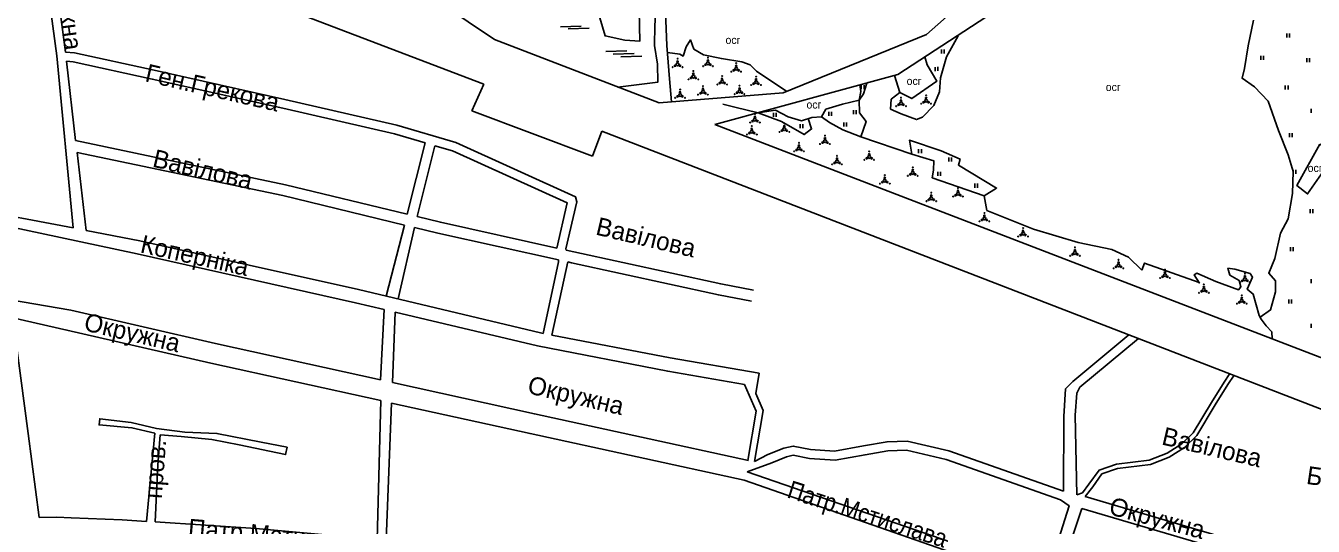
# Model space of a CAD drawing. Header units: millimetres. Extents: x 1379499 to 1411715, y 5652947 to 5671991.
# Drawn here: x 1401416 to 1402561, y 5659768 to 5660213 of the extents above; entities that cross this region are included whole.
import ezdxf
from ezdxf.enums import TextEntityAlignment as Align

# ---------------------------------------------------------------- set-up
doc = ezdxf.new("R2010")
doc.units = ezdxf.units.MM
doc.layers.add('_5Інше', color=252, linetype='Continuous', lineweight=25)
for name, color, linetype in [('вулиці', 7, 'Continuous'), ('ВулНазва', 7, 'Continuous'), ('на область', 5, 'Continuous'), ('Умовні познач', 7, 'Continuous')]:
    doc.layers.add(name, color=color, linetype=linetype)
picture_1 = doc.add_image_def('image1.bmp', size_in_pixel=(3370, 2384))

# ---------------------------------------------------------------- blocks, each defined once
blk = doc.blocks.new('ЛвЗд')
at = {"layer": '_5Інше', "color": 204, "linetype": 'Continuous'}
for points in [[(45694.999, 27138.494), (45346.311, 27274.063)], [(46088.792, 27180.291), (46172.992, 27254.136)], [(45657.844, 27209.851), (45704.704, 27178.088)], [(46063.258, 27145.042), (46175.04, 27217.293)], [(45704.704, 27178.088), (45850.894, 27120.94)], [(45961.015, 27129.247), (46088.792, 27180.291)], [(45900.297, 27101.475), (46063.258, 27145.042)], [(45684, 27115), (45694.999, 27138.494)], [(45850.894, 27120.94), (45961.015, 27129.247)], [(45791.094, 27073.857), (45684, 27115)], [(45799.712, 27096.204), (45791.094, 27073.857)], [(46668.483, 26754.579), (45799.712, 27096.204)], [(46651.062, 26807.482), (45900.297, 27101.475)]]:
    blk.add_lwpolyline(points, dxfattribs=at)

msp = doc.modelspace()

# ---------------------------------------------------------------- linework, layer by layer
at = {"layer": 'вулиці', "color": 7}
for p, q in [((1402537.7, 5660202.8), (1402537.7, 5660206.4)), ((1402540.1, 5660202.8), (1402540.1, 5660206.4)), ((1402230.6, 5660188.6), (1402230.6, 5660192.2)), ((1402233, 5660188.6), (1402233, 5660192.2)), ((1402514.4, 5660182.9), (1402514.4, 5660186.5)), ((1402516.8, 5660182.9), (1402516.8, 5660186.5)), ((1402555.5, 5660180.8), (1402555.5, 5660184.4)), ((1402557.9, 5660180.8), (1402557.9, 5660184.4)), ((1402225, 5660173), (1402225, 5660176.6)), ((1402227.3, 5660173.2), (1402227.3, 5660176.8)), ((1402159.2, 5660157), (1402159.2, 5660160.6)), ((1402161.6, 5660157), (1402161.6, 5660160.6)), ((1402536.3, 5660156.5), (1402536.3, 5660160.1)), ((1402538.7, 5660156.5), (1402538.7, 5660160.1)), ((1402130.3, 5660133.3), (1402130.3, 5660136.9)), ((1402132.7, 5660133.3), (1402132.7, 5660136.9)), ((1402152.2, 5660134.7), (1402152.2, 5660138.3)), ((1402154.6, 5660134.7), (1402154.6, 5660138.3)), ((1402559.3, 5660135.9), (1402559.3, 5660139.5)), ((1402081.1, 5660132.4), (1402081.1, 5660136)), ((1402083.5, 5660132.4), (1402083.5, 5660136)), ((1402104.8, 5660122.2), (1402104.8, 5660125.8)), ((1402107.2, 5660122.2), (1402107.2, 5660125.8)), ((1402143.6, 5660123.8), (1402143.6, 5660127.4)), ((1402146, 5660123.8), (1402146, 5660127.4)), ((1402540, 5660114.3), (1402540, 5660117.9)), ((1402542.4, 5660114.3), (1402542.4, 5660117.9)), ((1402210.2, 5660100.1), (1402210.2, 5660103.7)), ((1402212.6, 5660100.1), (1402212.6, 5660103.7)), ((1402237, 5660092.5), (1402237, 5660096.1)), ((1402239.4, 5660092.5), (1402239.4, 5660096.1)), ((1402227.2, 5660079.8), (1402227.2, 5660083.4)), ((1402229.6, 5660079.8), (1402229.6, 5660083.4)), ((1402543.2, 5660081.5), (1402543.2, 5660085.1)), ((1402545.6, 5660081.5), (1402545.6, 5660085.1)), ((1402260.1, 5660069.3), (1402260.1, 5660072.9)), ((1402262.5, 5660069.3), (1402262.5, 5660072.9)), ((1402558.5, 5660046.7), (1402558.5, 5660050.3)), ((1402560.9, 5660046.7), (1402560.9, 5660050.3)), ((1402540.8, 5660012.8), (1402540.8, 5660016.4)), ((1402543.2, 5660012.8), (1402543.2, 5660016.4)), ((1402559.2, 5659984.4), (1402559.2, 5659988)), ((1402539.3, 5659966.2), (1402539.3, 5659969.8)), ((1402541.7, 5659966.2), (1402541.7, 5659969.8)), ((1402559.2, 5659944.5), (1402559.2, 5659948.1))]:
    msp.add_line(p, q, dxfattribs=at)
for points in [[(1402079.4, 5660554.3), (1402078.1, 5660532.4), (1402066.9, 5660502.4), (1402052.7, 5660471.1), (1402031.9, 5660438.2), (1402010.2, 5660410.6), (1401984.8, 5660365.4), (1401979.2, 5660348.5), (1401981.8, 5660346.6), (1401983.8, 5660345.6), (1401982.2, 5660341.2), (1401983.4, 5660338.4), (1401988.2, 5660337.3), (1401992.6, 5660336.8), (1401993.8, 5660333.8), (1401984, 5660302.3), (1401979.7, 5660270.4), (1401976.6, 5660231.4), (1401975.4, 5660213.5), (1401975.2, 5660195.8), (1401977.8, 5660179.1), (1401978.3, 5660163.3), (1401978.3, 5660163.3), (1401942.7, 5660158.8)], [(1401920.5, 5660296.1), (1401917.4, 5660281.8), (1401927.3, 5660278.1), (1401925.9, 5660261), (1401934.3, 5660259.3), (1401930, 5660237.3), (1401926.6, 5660220.4), (1401931.3, 5660204.3), (1401948.9, 5660200.6), (1401962.3, 5660199.7), (1401961.6, 5660226.5), (1401967, 5660277.2), (1401973.6, 5660300.6), (1401973.6, 5660315.6), (1401972, 5660323.2), (1401959.4, 5660329.6), (1401941.6, 5660331.6), (1401928.6, 5660330.2), (1401924.3, 5660310.9), (1401913.9, 5660312.3), (1401912.1, 5660298.1), (1401920.5, 5660296.1)], [(1401451.3, 5660189.9), (1401438.5, 5660286.1), (1401433.2, 5660306.9)], [(1401458.1, 5660033.6), (1401443.7, 5660186.7), (1401429.8, 5660290.4)], [(1401896.6, 5660013.8), (1401896.4, 5660014.8), (1401906.1, 5660056.8), (1401905, 5660061.2), (1401798.4, 5660109.5), (1401746, 5660124.9), (1401646.3, 5660147.7), (1401530.2, 5660173.7), (1401459.3, 5660189.3), (1401451.3, 5660189.9)], [(1401460.4, 5660111.2), (1401452.3, 5660181.8)], [(1401771.3, 5660109.1), (1401744, 5660117.2), (1401644.6, 5660139.9), (1401528.5, 5660165.9), (1401458.1, 5660181.3), (1401452.3, 5660181.8)], [(1401460.4, 5660111.2), (1401646.9, 5660071.9), (1401755.4, 5660045.7)], [(1401755.4, 5660045.7), (1401771.3, 5660109.1)], [(1401764.1, 5660043.6), (1401780, 5660106.6)], [(1401888.4, 5660015.6), (1401897.7, 5660055.7), (1401795.7, 5660102), (1401780, 5660106.6)], [(1401469.6, 5660031.3), (1401461.6, 5660100.7)], [(1401461.6, 5660100.7), (1401644.7, 5660062.2), (1401752.9, 5660036)], [(1401391.4, 5660046), (1401417.2, 5660041.4), (1401458.1, 5660033.6)], [(1401402.4, 5659969.4), (1401394, 5660032.4), (1401396.7, 5660035.8), (1401515.2, 5660010.3), (1401709.3, 5659966.9), (1401734.8, 5659960.9)], [(1401736.7, 5659972.8), (1401752.9, 5660036)], [(1401747.2, 5659970.3), (1401761.7, 5660033.8), (1401761.7, 5660033.9)], [(1401761.7, 5660033.9), (1401782.6, 5660028.9), (1401889.8, 5660005)], [(1401764.1, 5660043.6), (1401784.8, 5660038.6), (1401888.4, 5660015.6)], [(1401469.6, 5660031.3), (1401517.6, 5660022), (1401712, 5659978.6), (1401873.9, 5659940.2), (1401876.2, 5659939.7)], [(1401896.6, 5660013.8), (1401903.6, 5660012.2), (1402034.1, 5659983.7), (1402063.3, 5659978)], [(1401876.2, 5659939.7), (1401890, 5660003.4), (1401889.8, 5660005)], [(1401884, 5659938.2), (1401898.1, 5660003.2)], [(1401898.1, 5660003.2), (1401901.4, 5660002.4), (1402032.1, 5659973.9), (1402061.4, 5659968.2)], [(1401402.4, 5659969.4), (1401456.1, 5659960.3), (1401584.7, 5659930.7), (1401731.6, 5659898.3)], [(1401404.6, 5659953.4), (1401418.2, 5659850.7), (1401427.8, 5659775.9)], [(1401404.6, 5659953.4), (1401452.6, 5659942.6), (1401580.7, 5659913.2), (1401731.7, 5659879.9)], [(1401734.8, 5659960.9), (1401731.6, 5659898.3)], [(1401744.6, 5659958.6), (1401742.1, 5659896)], [(1401744.6, 5659958.6), (1401871.3, 5659928.5), (1401987.1, 5659906), (1402055.3, 5659894.3)], [(1401884, 5659938.2), (1401989.3, 5659917.8), (1402068.3, 5659904.2)], [(1402339.1, 5659799.2), (1402339.2, 5659865.6), (1402340.9, 5659890.4), (1402347.3, 5659896.8), (1402397.2, 5659938.5)], [(1402350.9, 5659796), (1402349.4, 5659866.9), (1402351, 5659886.6), (1402353.6, 5659891.7), (1402405.7, 5659935.2)], [(1401742.1, 5659896), (1401868.5, 5659868.1), (1402058.8, 5659826.6)], [(1402068.3, 5659904.2), (1402065.4, 5659886.1)], [(1402350.9, 5659796), (1402355.8, 5659797.9), (1402361.7, 5659805.6), (1402370.7, 5659818), (1402386.2, 5659823.3), (1402415.3, 5659827), (1402431.2, 5659833.1), (1402444.3, 5659841.5), (1402454.4, 5659851.2), (1402470.6, 5659878.2), (1402482, 5659896.3), (1402486.9, 5659903.9)], [(1402358.3, 5659794.6), (1402358.3, 5659794.6), (1402365, 5659803.2), (1402373.2, 5659814.7), (1402387.1, 5659819.4), (1402416.3, 5659823.1), (1402433, 5659829.5), (1402446.7, 5659838.3), (1402457.6, 5659848.7), (1402474, 5659876.1), (1402485.3, 5659894.1), (1402490.7, 5659902.4)], [(1402055.3, 5659894.3), (1402065.8, 5659870.4), (1402058.3, 5659826.7)], [(1402065.4, 5659886.1), (1402072, 5659871.1), (1402064.3, 5659825.7)], [(1401731.7, 5659879.9), (1401728.7, 5659756.4)], [(1401741.4, 5659877.7), (1401736.7, 5659755.7)], [(1401741.4, 5659877.7), (1401864.6, 5659850.6), (1402054.9, 5659809)], [(1401523.3, 5659772.4), (1401530.7, 5659850.8), (1401510.4, 5659855.8), (1401481.3, 5659858.3), (1401481.9, 5659863.7), (1401509.8, 5659860.3), (1401532.4, 5659855.1), (1401557.4, 5659851.7), (1401586.1, 5659850.7), (1401625.4, 5659842.9), (1401648.5, 5659838.4), (1401647.1, 5659831.9), (1401605.9, 5659840.5), (1401581.5, 5659845.3), (1401554.1, 5659847.9), (1401535.6, 5659849.4), (1401533.6, 5659822.5), (1401531.1, 5659771.9)], [(1402064.3, 5659825.7), (1402076.1, 5659831.9), (1402090.3, 5659837.6), (1402098.6, 5659839.4), (1402114, 5659836.4), (1402135.4, 5659835), (1402161.1, 5659839.6), (1402182.1, 5659843.3), (1402200.1, 5659843.8), (1402237, 5659835.2), (1402339.1, 5659799.2)], [(1402057.6, 5659816.6), (1402079.5, 5659824.6), (1402092.7, 5659829.9), (1402098.7, 5659831.3), (1402113, 5659828.4), (1402135.8, 5659826.9), (1402162.5, 5659831.7), (1402182.9, 5659835.3), (1402199.3, 5659835.7), (1402234.8, 5659827.5), (1402336.4, 5659791.7)], [(1402057.6, 5659816.6), (1402321.3, 5659725.6)], [(1402054.9, 5659809), (1402321.9, 5659716.1)], [(1402358.3, 5659794.6), (1402552.8, 5659737.1)], [(1402355.2, 5659784), (1402325.2, 5659693.4), (1402317.1, 5659552.4), (1402313.1, 5659408.6), (1402306.9, 5659290.4), (1402307.4, 5659266.1)], [(1402336.4, 5659791.7), (1402344, 5659786.3), (1402325.1, 5659726.4), (1402321.3, 5659725.6)], [(1402355.2, 5659784), (1402550.4, 5659726.4)], [(1401523.3, 5659772.4), (1401501.9, 5659773.8), (1401456.3, 5659775.6), (1401443.7, 5659776.3), (1401427.8, 5659775.9)], [(1401728.7, 5659756.4), (1401721.8, 5659756.9), (1401620.7, 5659766.1), (1401531.1, 5659771.9)]]:
    msp.add_lwpolyline(points, dxfattribs=at)
at = {"layer": 'вулиці', "color": 7, "lineweight": -2}
for points in [[(1401999.4, 5660331.5), (1401993, 5660310.5), (1401988.1, 5660276.8), (1401984.4, 5660240.3), (1401986.3, 5660195.7), (1401988.7, 5660166), (1401990.4, 5660145.6)], [(1402514, 5659954.1), (1402523, 5659960.5), (1402527.5, 5659976.5), (1402527.5, 5659986.3), (1402521.6, 5659993.3), (1402526.9, 5660006.4), (1402532, 5660028.7), (1402538.9, 5660041.7), (1402542.7, 5660064.1), (1402543.2, 5660083.7), (1402538.9, 5660098.4), (1402530.3, 5660120.3), (1402521.2, 5660146.4), (1402508.8, 5660158.9), (1402497.8, 5660166.7), (1402500.1, 5660175.3), (1402503.2, 5660195.4), (1402508.1, 5660218.3)], [(1401986.8, 5660189.5), (1401997.9, 5660188.2), (1402000.6, 5660186.4), (1402003.3, 5660194.5), (1402007.2, 5660200.7), (1402010.3, 5660192.6), (1402018.8, 5660187.5), (1402034.7, 5660184.1), (1402053, 5660181.3), (1402060.4, 5660178.5), (1402066.1, 5660173), (1402092.8, 5660154.9)], [(1402245.2, 5660204.4), (1402235.1, 5660185.6), (1402229.7, 5660166.9), (1402228.8, 5660154.5), (1402223.6, 5660142.5), (1402213.7, 5660132), (1402208.3, 5660129.9), (1402194.6, 5660134.9), (1402185.2, 5660139.2), (1402185.7, 5660147.9), (1402193.5, 5660154.1), (1402188.8, 5660169.2)], [(1402193.5, 5660154.1), (1402204.2, 5660148.6), (1402226.4, 5660164.1), (1402217.7, 5660178.7), (1402215.7, 5660185.7)], [(1402164, 5660162.4), (1402161.2, 5660152.7), (1402157.4, 5660147), (1402142.5, 5660143.6), (1402127.7, 5660139), (1402123.9, 5660132.4), (1402115.3, 5660131.8), (1402106, 5660128.9), (1402094, 5660132.2), (1402083, 5660138.1), (1402067.4, 5660135.9), (1402046.8, 5660140.9), (1402035.9, 5660143.7)], [(1402157.8, 5660160.7), (1402158.7, 5660154.9), (1402157.4, 5660147)], [(1402157.4, 5660147), (1402157.7, 5660135.9), (1402163.6, 5660128.3), (1402158.8, 5660114.4), (1402204, 5660099.1), (1402201.9, 5660111.5), (1402230.2, 5660102), (1402247, 5660094.7), (1402245.5, 5660089.4), (1402279.5, 5660069), (1402268.6, 5660061.9), (1402222.3, 5660078.1), (1402223.5, 5660084.9), (1402223.8, 5660093.1), (1402204, 5660099.1)], [(1402067.4, 5660135.9), (1402088.1, 5660128.3), (1402108.4, 5660116.5), (1402114.9, 5660121.5), (1402112, 5660130.8)], [(1402123.9, 5660132.4), (1402130.9, 5660127.3), (1402142.8, 5660120.9), (1402158.8, 5660114.4)], [(1402566.9, 5660107.9), (1402580.9, 5660099.3), (1402556.1, 5660063.7), (1402546.7, 5660071.1), (1402566.9, 5660107.9)], [(1402268.6, 5660061.9), (1402270.9, 5660049)], [(1402270.9, 5660049), (1402312.2, 5660032.3), (1402352, 5660020.5), (1402382.1, 5660014.4), (1402396.7, 5660007.5), (1402408.7, 5659995.9)], [(1402513.1, 5659955.7), (1402507.6, 5659974.6), (1402502.5, 5659978.9), (1402507, 5659989.8), (1402505, 5659993.1), (1402491.5, 5659996.9), (1402485.2, 5659997.6), (1402487.1, 5659991.6), (1402495.2, 5659986.7), (1402496.8, 5659981.2), (1402494.6, 5659978.4), (1402474.4, 5659985.9), (1402457.5, 5659993.3), (1402455.3, 5659991.8), (1402459.9, 5659984.5), (1402459.7, 5659984.8), (1402411.1, 5660002.2), (1402408.7, 5659995.9)], [(1402513.1, 5659955.7), (1402514.8, 5659952.4), (1402519.2, 5659946.5), (1402524.3, 5659941.2), (1402524.5, 5659934.8)]]:
    msp.add_lwpolyline(points, dxfattribs=at)
msp.add_lwpolyline([(1402164.4, 5660164), (1402164.4, 5660164)], close=True, dxfattribs=at)
at = {"layer": 'вулиці', "color": 7}
for centre, radius in [((1401995.8, 5660181.5), 0.625), ((1401995.8, 5660184), 0.312), ((1402022.8, 5660182.4), 0.625), ((1402022.8, 5660184.9), 0.312), ((1401991.4, 5660176.5), 0.312), ((1401993.6, 5660177.8), 0.625), ((1401995.8, 5660179), 1.25), ((1401997.9, 5660177.8), 0.625), ((1402000.1, 5660176.5), 0.312), ((1402009.8, 5660170.6), 0.625), ((1402009.8, 5660173.1), 0.312), ((1402018.5, 5660177.4), 0.312), ((1402020.6, 5660178.7), 0.625), ((1402022.8, 5660179.9), 1.25), ((1402025, 5660178.7), 0.625), ((1402027.1, 5660177.4), 0.312), ((1402043.6, 5660172.5), 0.312), ((1402045.7, 5660173.7), 0.625), ((1402047.9, 5660175), 1.25), ((1402047.9, 5660177.5), 0.625), ((1402047.9, 5660180), 0.312), ((1402050.1, 5660173.7), 0.625), ((1402052.2, 5660172.5), 0.312), ((1402005.5, 5660165.6), 0.312), ((1402007.7, 5660166.9), 0.625), ((1402009.8, 5660168.1), 1.25), ((1402012, 5660166.9), 0.625), ((1402014.2, 5660165.6), 0.312), ((1402018.4, 5660159.6), 0.312), ((1402031.1, 5660161.1), 0.312), ((1402033.3, 5660162.3), 0.625), ((1402035.4, 5660163.6), 1.25), ((1402035.4, 5660166.1), 0.625), ((1402035.4, 5660168.6), 0.312), ((1402037.6, 5660162.3), 0.625), ((1402039.8, 5660161.1), 0.312), ((1402050.9, 5660160), 0.312), ((1402061.2, 5660160.6), 0.312), ((1402063.4, 5660161.8), 0.625), ((1402065.6, 5660163.1), 1.25), ((1402065.6, 5660165.6), 0.625), ((1402065.6, 5660168.1), 0.312), ((1402067.7, 5660161.8), 0.625), ((1402069.9, 5660160.6), 0.312), ((1401993.6, 5660149.2), 0.312), ((1401995.8, 5660150.5), 0.625), ((1401998, 5660151.7), 1.25), ((1401998, 5660154.2), 0.625), ((1401998, 5660156.7), 0.312), ((1402000.1, 5660150.5), 0.625), ((1402002.3, 5660149.2), 0.312), ((1402014, 5660152.1), 0.312), ((1402016.2, 5660153.3), 0.625), ((1402018.4, 5660154.6), 1.25), ((1402018.4, 5660157.1), 0.625), ((1402020.5, 5660153.3), 0.625), ((1402022.7, 5660152.1), 0.312), ((1402046.5, 5660152.5), 0.312), ((1402048.7, 5660153.8), 0.625), ((1402050.9, 5660155), 1.25), ((1402050.9, 5660157.5), 0.625), ((1402053, 5660153.8), 0.625), ((1402055.2, 5660152.5), 0.312), ((1402194.5, 5660149.3), 0.312), ((1402216.8, 5660146.5), 1.25), ((1402216.8, 5660149), 0.625), ((1402216.8, 5660151.5), 0.312), ((1402190.2, 5660141.8), 0.312), ((1402192.4, 5660143.1), 0.625), ((1402194.5, 5660144.3), 1.25), ((1402194.5, 5660146.8), 0.625), ((1402196.7, 5660143.1), 0.625), ((1402198.9, 5660141.8), 0.312), ((1402212.5, 5660144), 0.312), ((1402214.6, 5660145.3), 0.625), ((1402219, 5660145.3), 0.625), ((1402221.1, 5660144), 0.312), ((1402060.3, 5660127.3), 0.312), ((1402062.5, 5660128.5), 0.625), ((1402064.6, 5660129.8), 1.25), ((1402064.6, 5660132.3), 0.625), ((1402064.6, 5660134.8), 0.312), ((1402066.8, 5660128.5), 0.625), ((1402069, 5660127.3), 0.312), ((1402090.7, 5660126.4), 0.312), ((1402057.5, 5660116.6), 0.312), ((1402059.7, 5660117.9), 0.625), ((1402061.8, 5660119.1), 1.25), ((1402061.8, 5660121.6), 0.625), ((1402061.8, 5660124.1), 0.312), ((1402064, 5660117.9), 0.625), ((1402066.2, 5660116.6), 0.312), ((1402086.4, 5660118.9), 0.312), ((1402088.6, 5660120.1), 0.625), ((1402090.7, 5660121.4), 1.25), ((1402090.7, 5660123.9), 0.625), ((1402092.9, 5660120.1), 0.625), ((1402095.1, 5660118.9), 0.312), ((1402126.9, 5660113.1), 0.625), ((1402126.9, 5660115.6), 0.312), ((1402099.4, 5660101.7), 0.312), ((1402101.6, 5660102.9), 0.625), ((1402103.7, 5660104.2), 1.25), ((1402103.7, 5660106.7), 0.625), ((1402103.7, 5660109.2), 0.312), ((1402105.9, 5660102.9), 0.625), ((1402108.1, 5660101.7), 0.312), ((1402122.5, 5660108.1), 0.312), ((1402124.7, 5660109.4), 0.625), ((1402126.9, 5660110.6), 1.25), ((1402129, 5660109.4), 0.625), ((1402131.2, 5660108.1), 0.312), ((1402166.2, 5660101.6), 0.312), ((1402133.3, 5660090.1), 0.312), ((1402135.4, 5660091.3), 0.625), ((1402137.6, 5660092.6), 1.25), ((1402137.6, 5660095.1), 0.625), ((1402137.6, 5660097.6), 0.312), ((1402139.8, 5660091.3), 0.625), ((1402141.9, 5660090.1), 0.312), ((1402161.9, 5660094.1), 0.312), ((1402164, 5660095.4), 0.625), ((1402166.2, 5660096.6), 1.25), ((1402166.2, 5660099.1), 0.625), ((1402168.4, 5660095.4), 0.625), ((1402170.5, 5660094.1), 0.312), ((1402180.1, 5660080.4), 0.312), ((1402200.6, 5660079.9), 0.312), ((1402202.8, 5660081.1), 0.625), ((1402205, 5660082.4), 1.25), ((1402205, 5660084.9), 0.625), ((1402205, 5660087.4), 0.312), ((1402207.1, 5660081.1), 0.625), ((1402209.3, 5660079.9), 0.312), ((1402175.8, 5660072.9), 0.312), ((1402178, 5660074.2), 0.625), ((1402180.1, 5660075.4), 1.25), ((1402180.1, 5660077.9), 0.625), ((1402182.3, 5660074.2), 0.625), ((1402184.5, 5660072.9), 0.312), ((1402245.2, 5660068.9), 0.312), ((1402217.1, 5660057.3), 0.312), ((1402219.2, 5660058.5), 0.625), ((1402221.4, 5660059.8), 1.25), ((1402221.4, 5660062.3), 0.625), ((1402221.4, 5660064.8), 0.312), ((1402223.6, 5660058.5), 0.625), ((1402225.7, 5660057.3), 0.312), ((1402240.9, 5660061.4), 0.312), ((1402243, 5660062.6), 0.625), ((1402245.2, 5660063.9), 1.25), ((1402245.2, 5660066.4), 0.625), ((1402247.4, 5660062.6), 0.625), ((1402249.5, 5660061.4), 0.312), ((1402268.7, 5660044.3), 0.625), ((1402268.7, 5660046.8), 0.312), ((1402264.3, 5660039.3), 0.312), ((1402266.5, 5660040.6), 0.625), ((1402268.7, 5660041.8), 1.25), ((1402270.8, 5660040.6), 0.625), ((1402273, 5660039.3), 0.312), ((1402303.1, 5660033.4), 0.312), ((1402298.7, 5660025.9), 0.312), ((1402300.9, 5660027.2), 0.625), ((1402303.1, 5660028.4), 1.25), ((1402303.1, 5660030.9), 0.625), ((1402305.2, 5660027.2), 0.625), ((1402307.4, 5660025.9), 0.312), ((1402347.1, 5660010), 0.625), ((1402349.2, 5660011.2), 1.25), ((1402349.2, 5660013.7), 0.625), ((1402349.2, 5660016.2), 0.312), ((1402351.4, 5660010), 0.625), ((1402344.9, 5660008.7), 0.312), ((1402353.5, 5660008.7), 0.312), ((1402385.8, 5659998.9), 0.625), ((1402388, 5660000.1), 1.25), ((1402388, 5660002.6), 0.625), ((1402388, 5660005.1), 0.312), ((1402390.1, 5659998.9), 0.625), ((1402383.6, 5659997.6), 0.312), ((1402392.3, 5659997.6), 0.312), ((1402425, 5659988.9), 0.312), ((1402427.1, 5659990.1), 0.625), ((1402429.3, 5659991.4), 1.25), ((1402429.3, 5659993.9), 0.625), ((1402429.3, 5659996.4), 0.312), ((1402431.5, 5659990.1), 0.625), ((1402433.6, 5659988.9), 0.312), ((1402500.4, 5659987.8), 1.25), ((1402500.4, 5659990.3), 0.625), ((1402500.4, 5659992.8), 0.312), ((1402459.6, 5659975.8), 0.312), ((1402461.8, 5659977.1), 0.625), ((1402463.9, 5659978.3), 1.25), ((1402463.9, 5659980.8), 0.625), ((1402463.9, 5659983.3), 0.312), ((1402466.1, 5659977.1), 0.625), ((1402468.3, 5659975.8), 0.312), ((1402496.1, 5659985.3), 0.312), ((1402498.2, 5659986.5), 0.625), ((1402502.6, 5659986.5), 0.625), ((1402504.7, 5659985.3), 0.312), ((1402493.3, 5659966.1), 0.312), ((1402495.4, 5659967.3), 0.625), ((1402497.6, 5659968.6), 1.25), ((1402497.6, 5659971.1), 0.625), ((1402497.6, 5659973.6), 0.312), ((1402499.8, 5659967.3), 0.625), ((1402501.9, 5659966.1), 0.312)]:
    msp.add_circle(centre, radius, dxfattribs=at)
at = {"layer": 'Умовні познач', "color": 0, "lineweight": 25}
for p, q in [((1401891.6, 5660212.4), (1401910.1, 5660212.9)), ((1401898.6, 5660210.6), (1401917.1, 5660211.1)), ((1401932.1, 5660190.4), (1401950.6, 5660190.9)), ((1401938.6, 5660188.1), (1401957.1, 5660188.6)), ((1401945.4, 5660185.8), (1401963.9, 5660186.4))]:
    msp.add_line(p, q, dxfattribs=at)

# ---------------------------------------------------------------- block references
at = {"layer": 'ВулНазва', "color": 7, "lineweight": 9, "rotation": 0.3369352804739994}
msp.add_blockref('ЛвЗд', (1356288.9, 5632754.6), dxfattribs=at)

# ---------------------------------------------------------------- texts
at = {"layer": 'вулиці', "color": 7}
for p in [(1402038.4, 5660197.2), (1402199.5, 5660160.7), (1402376.6, 5660155.3), (1402110.4, 5660139.7), (1402556.2, 5660083.3)]:
    msp.add_text('осг', height=7, dxfattribs=at).set_placement(p)
at = {"layer": 'ВулНазва', "color": 1, "lineweight": 9}
for s, rotation, p in [('Молодiжна', 277.3898, (1401449.7, 5660245.8)), ('Ген.Грекова', 347.0573, (1401581.6, 5660155.9)), ('Вавiлова', 346.758, (1401573.6, 5660085.9)), ('Вавiлова', 346.758, (1401967.8, 5660025.5)), ('Копернiка', 347.4608, (1401566, 5660007.1)), ('Окружна', 346.8035, (1401510.3, 5659938.2)), ('Окружна', 346.8035, (1401904.9, 5659882.3)), ('Вавiлова', 346.758, (1402471.2, 5659838.8)), ('пров.', 85.5198, (1401533.4, 5659818.9)), ('Б.Лепкого', 351.5748, (1402604.2, 5659806.5)), ('Окружна', 345.0146, (1402421.8, 5659773.3)), ('Патр.Мстислава', 355.1889, (1401641.9, 5659757.6))]:
    msp.add_text(s, height=16, rotation=rotation, dxfattribs=at).set_placement(p, align=Align.MIDDLE)
at = {"layer": 'ВулНазва', "color": 1, "lineweight": 9, "width": 0.9}
msp.add_text('Патр.Мстислава', height=16, rotation=342.2008, dxfattribs=at).set_placement((1402164.1, 5659776.7), align=Align.MIDDLE)

# ---------------------------------------------------------------- pictures from other files: only their frames are drawn
at = {"layer": 'на область', "color": 7, "lineweight": -2}
image = msp.add_image(picture_1, insert=(1395288.6, 5652947), size_in_units=(16426, 11620.1), dxfattribs=at)
image.dxf.flags = 7

doc.saveas('drawing.dxf')
